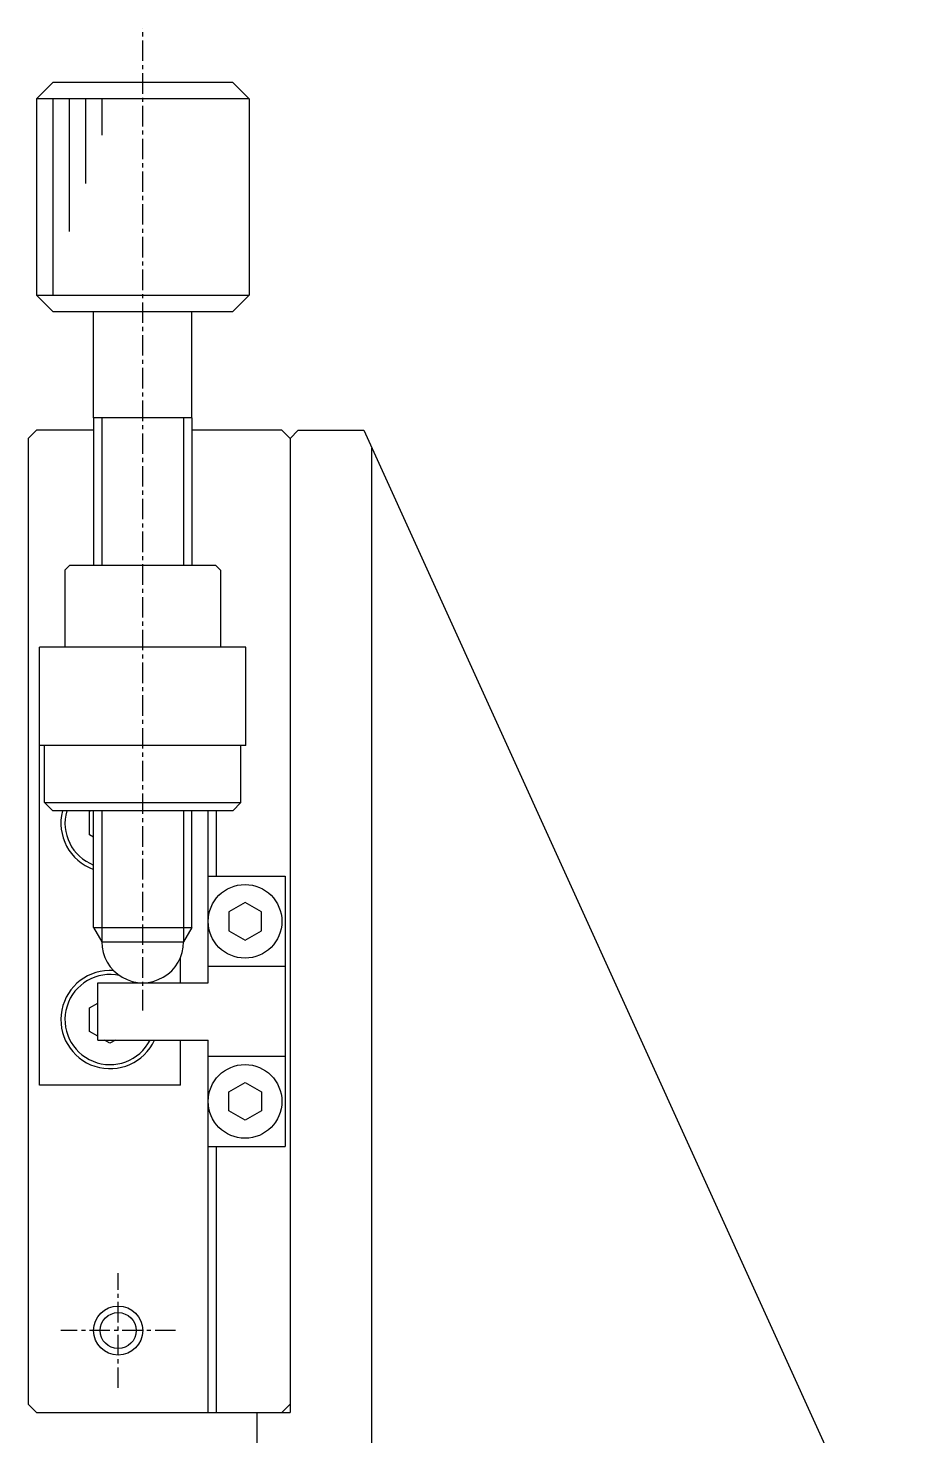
# Model space of a CAD drawing. Extents: x 431 to 680, y 131 to 323.
# Drawn here: x 586.1 to 639.7, y 236.5 to 322.5 of the extents above; entities that cross this region are included whole.
import ezdxf

# ---------------------------------------------------------------- set-up
doc = ezdxf.new("R2010")
doc.units = 0
doc.linetypes.add('CENTER', pattern=[2, 1.25, -0.25, 0.25, -0.25])
doc.layers.get('0').update_dxf_attribs({"linetype": 'CONTINUOUS'})
doc.layers.add('CENTER', color=1, linetype='CENTER')

msp = doc.modelspace()

# ---------------------------------------------------------------- linework, layer by layer
at = {"color": 7, "linetype": 'CONTINUOUS'}
for p, q in [((587.558, 319.197), (586.558, 318.197)), ((598.558, 319.197), (587.558, 319.197)), ((598.558, 319.197), (599.558, 318.197)), ((586.558, 318.197), (586.558, 306.197)), ((599.558, 318.197), (586.558, 318.197)), ((599.558, 318.197), (599.558, 306.197)), ((587.558, 305.197), (586.558, 306.197)), ((586.558, 306.197), (599.558, 306.197)), ((598.558, 305.197), (599.558, 306.197)), ((587.558, 305.197), (598.558, 305.197)), ((590.058, 298.697), (590.058, 305.197)), ((596.058, 298.697), (596.058, 305.197)), ((596.058, 298.697), (590.058, 298.697)), ((590.058, 298.697), (590.058, 289.697)), ((596.058, 298.697), (596.058, 289.697)), ((586.058, 297.447), (586.558, 297.947)), ((590.058, 297.947), (586.558, 297.947)), ((601.558, 297.947), (596.058, 297.947)), ((602.058, 297.447), (601.558, 297.947)), ((601.558, 297.947), (602.058, 297.447)), ((602.558, 297.947), (602.058, 297.447)), ((602.558, 297.947), (606.558, 297.947)), ((606.558, 297.947), (639.74, 224.947)), ((586.058, 297.447), (586.058, 238.447)), ((602.058, 297.447), (602.058, 238.447)), ((602.058, 297.447), (602.058, 286.447)), ((602.058, 297.447), (602.058, 237.947)), ((607.058, 220.947), (607.058, 296.847)), ((588.608, 289.697), (588.308, 289.397)), ((588.308, 289.397), (588.308, 284.697)), ((588.608, 289.697), (597.508, 289.697)), ((597.508, 289.697), (597.808, 289.397)), ((597.808, 289.397), (597.808, 284.697)), ((599.358, 284.697), (586.758, 284.697)), ((586.758, 257.947), (586.758, 284.697)), ((599.358, 278.697), (599.358, 284.697)), ((599.358, 278.697), (586.758, 278.697)), ((587.058, 275.197), (587.058, 278.697)), ((599.058, 275.197), (599.058, 278.697)), ((587.558, 274.697), (587.058, 275.197)), ((587.058, 275.197), (599.058, 275.197)), ((598.558, 274.697), (599.058, 275.197)), ((598.558, 274.697), (587.558, 274.697)), ((589.808, 274.669), (589.857, 274.697)), ((589.808, 273.226), (589.808, 274.669)), ((590.058, 267.564), (590.058, 274.697)), ((596.058, 267.564), (596.058, 274.697)), ((597.058, 270.697), (597.058, 274.697)), ((597.558, 270.697), (597.558, 274.697)), ((590.058, 273.081), (589.808, 273.226)), ((597.058, 270.697), (601.758, 270.697)), ((597.058, 264.197), (597.058, 270.697)), ((601.758, 270.697), (601.758, 254.197)), ((599.308, 269.102), (598.308, 268.525)), ((598.308, 268.525), (598.308, 267.37)), ((600.308, 268.525), (599.308, 269.102)), ((600.308, 267.37), (600.308, 268.525)), ((590.058, 267.564), (590.558, 266.697)), ((590.058, 267.564), (596.058, 267.564)), ((596.058, 267.564), (595.558, 266.697)), ((590.558, 266.697), (595.558, 266.697)), ((598.308, 267.37), (599.308, 266.793)), ((599.308, 266.793), (600.308, 267.37)), ((595.358, 264.197), (595.358, 265.718)), ((601.758, 265.197), (597.058, 265.197)), ((590.308, 260.697), (590.308, 264.197)), ((590.308, 264.197), (597.058, 264.197)), ((589.808, 262.669), (590.308, 262.958)), ((589.808, 261.226), (589.808, 262.669)), ((590.308, 260.937), (589.808, 261.226)), ((590.308, 260.697), (597.058, 260.697)), ((591.058, 260.504), (590.723, 260.697)), ((591.393, 260.697), (591.058, 260.504)), ((595.358, 257.947), (595.358, 260.697)), ((597.058, 254.197), (597.058, 260.697)), ((597.058, 237.947), (597.058, 260.697)), ((601.758, 259.697), (597.058, 259.697)), ((598.308, 257.525), (599.308, 258.102)), ((599.308, 258.102), (600.308, 257.525)), ((595.358, 257.947), (586.758, 257.947)), ((598.308, 256.37), (598.308, 257.525)), ((600.308, 257.525), (600.308, 256.37)), ((599.308, 255.793), (598.308, 256.37)), ((600.308, 256.37), (599.308, 255.793)), ((597.058, 254.197), (601.758, 254.197)), ((597.558, 237.947), (597.558, 254.197)), ((586.558, 237.947), (586.058, 238.447)), ((602.058, 238.447), (601.558, 237.947)), ((602.058, 238.447), (601.558, 237.947)), ((586.558, 237.947), (602.058, 237.947)), ((600.058, 213.447), (600.058, 237.947))]:
    msp.add_line(p, q, dxfattribs=at)
at = {"color": 3, "linetype": 'CONTINUOUS'}
for p, q in [((587.558, 318.197), (587.558, 306.197)), ((588.558, 318.197), (588.558, 310.081)), ((589.558, 318.197), (589.558, 313.027)), ((590.558, 318.197), (590.558, 315.963)), ((590.558, 298.697), (590.558, 289.697)), ((595.558, 298.697), (595.558, 289.697)), ((590.558, 274.697), (590.558, 266.697)), ((595.558, 274.697), (595.558, 266.697))]:
    msp.add_line(p, q, dxfattribs=at)
at = {"color": 7, "linetype": 'CONTINUOUS'}
for centre, radius in [((599.308, 267.947), 2.25), ((599.308, 256.947), 2.25), ((591.558, 242.947), 1.1)]:
    msp.add_circle(centre, radius, dxfattribs=at)
at = {"color": 3, "linetype": 'CONTINUOUS'}
msp.add_circle((591.558, 242.947), 1.5, dxfattribs=at)
at = {"color": 7, "linetype": 'CONTINUOUS'}
for centre, radius, start, end in [((591.058, 273.947), 3, 165.5225, 250.5288), ((591.058, 273.947), 2.75, 164.17339, 248.67633), ((593.058, 266.697), 2.5, 179.99998, 0), ((591.058, 261.947), 3, 85.74091, 335.37563), ((591.058, 261.947), 2.75, 77.62965, 332.96425)]:
    msp.add_arc(centre, radius, start, end, dxfattribs=at)
at = {"layer": 'CENTER', "color": 1, "linetype": 'CENTER'}
for p, q in [((593.058, 262.505), (593.058, 322.508)), ((591.558, 239.447), (591.558, 246.447)), ((595.058, 242.947), (588.058, 242.947))]:
    msp.add_line(p, q, dxfattribs=at)

doc.saveas('drawing.dxf')
